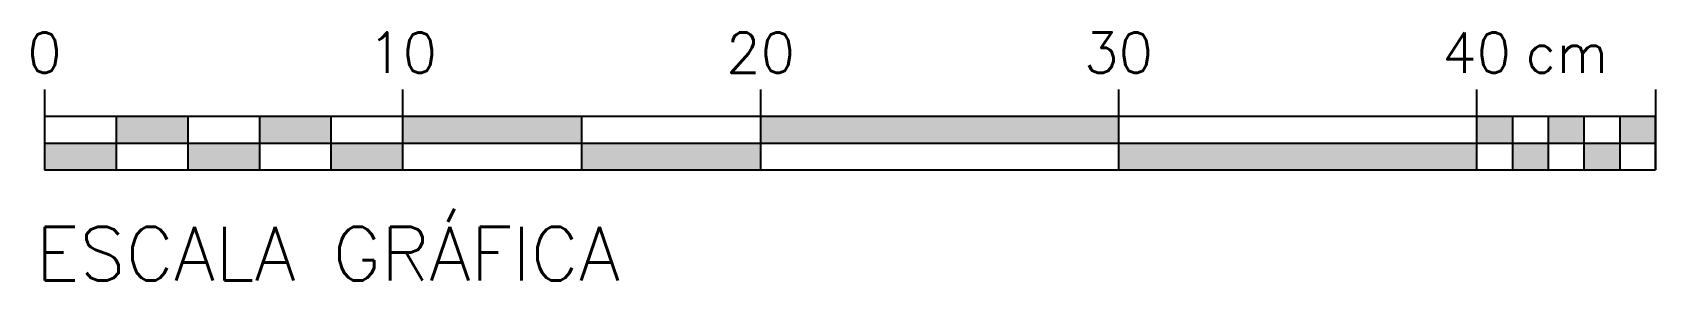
# Model space of a CAD drawing. Header units: millimetres. Extents: x 90.665 to 91.119, y 101.262 to 101.331.
import ezdxf
from ezdxf.enums import TextEntityAlignment as Align

# ---------------------------------------------------------------- set-up
doc = ezdxf.new("R2010")
doc.units = ezdxf.units.MM
doc.header["$LTSCALE"] = 0.02
doc.layers.add('escalas_gráficas', color=1, linetype='Continuous')
doc.styles.add('r60', font='romans.shx')
doc.styles.add('r80', font='romans.shx')

msp = doc.modelspace()

# ---------------------------------------------------------------- hatches: boundary and pattern name
at = {"layer": 'escalas_gráficas'}
h = msp.add_hatch(color=256, dxfattribs=at)
h.paths.add_polyline_path([(90.68855, 101.29261), (90.68855, 101.30011), (90.66855, 101.30011), (90.66855, 101.29261)])
h.paths.add_polyline_path([(90.68855, 101.30761), (90.68855, 101.30011), (90.70855, 101.30011), (90.70855, 101.30761)])
h.paths.add_polyline_path([(90.70855, 101.30011), (90.70855, 101.29261), (90.72855, 101.29261), (90.72855, 101.30011)])
h.paths.add_polyline_path([(90.72855, 101.30761), (90.72855, 101.30011), (90.74855, 101.30011), (90.74855, 101.30761)])
h.paths.add_polyline_path([(90.74855, 101.30011), (90.74855, 101.29261), (90.76855, 101.29261), (90.76855, 101.30011)])
h = msp.add_hatch(color=256, dxfattribs=at)
h.paths.add_polyline_path([(90.81855, 101.30761), (90.76855, 101.30761), (90.76855, 101.30011), (90.81855, 101.30011)])
h.paths.add_polyline_path([(90.86855, 101.30011), (90.81855, 101.30011), (90.81855, 101.29261), (90.86855, 101.29261)])
h.paths.add_polyline_path([(90.96855, 101.30761), (90.86855, 101.30761), (90.86855, 101.30011), (90.96855, 101.30011)])
h.paths.add_polyline_path([(91.06855, 101.30011), (90.96855, 101.30011), (90.96855, 101.29261), (91.06855, 101.29261)])
h.paths.add_polyline_path([(91.07855, 101.30761), (91.06855, 101.30761), (91.06855, 101.30011), (91.07855, 101.30011)])
h.paths.add_polyline_path([(91.08855, 101.30011), (91.07855, 101.30011), (91.07855, 101.29261), (91.08855, 101.29261)])
h.paths.add_polyline_path([(91.09855, 101.30761), (91.08855, 101.30761), (91.08855, 101.30011), (91.09855, 101.30011)])
h.paths.add_polyline_path([(91.10855, 101.30011), (91.09855, 101.30011), (91.09855, 101.29261), (91.10855, 101.29261)])
h.paths.add_polyline_path([(91.11855, 101.30761), (91.10855, 101.30761), (91.10855, 101.30011), (91.11855, 101.30011)])

# ---------------------------------------------------------------- linework, layer by layer
for p, q in [((90.66855, 101.31511), (90.66855, 101.30761)), ((90.76855, 101.31511), (90.76855, 101.30761)), ((90.86855, 101.31511), (90.86855, 101.30761)), ((90.96855, 101.31511), (90.96855, 101.30761)), ((91.06855, 101.31511), (91.06855, 101.30761)), ((91.11855, 101.31511), (91.11855, 101.30761)), ((90.66855, 101.30761), (91.11855, 101.30761)), ((90.66855, 101.30761), (90.66855, 101.29261)), ((90.68855, 101.30761), (90.68855, 101.29261)), ((90.70855, 101.30761), (90.70855, 101.29261)), ((90.72855, 101.30761), (90.72855, 101.29261)), ((90.74855, 101.30761), (90.74855, 101.29261)), ((90.76855, 101.30761), (90.76855, 101.29261)), ((90.81855, 101.30761), (90.81855, 101.29261)), ((90.86855, 101.30761), (90.86855, 101.29261)), ((90.96855, 101.30761), (90.96855, 101.29261)), ((91.06855, 101.30761), (91.06855, 101.29261)), ((91.07855, 101.30761), (91.07855, 101.29261)), ((91.08855, 101.30761), (91.08855, 101.29261)), ((91.09855, 101.30761), (91.09855, 101.29261)), ((91.10855, 101.30761), (91.10855, 101.29261)), ((91.11855, 101.30761), (91.11855, 101.29261)), ((91.11855, 101.29261), (91.11855, 101.30761)), ((90.66855, 101.30011), (91.11855, 101.30011)), ((90.66855, 101.29261), (91.11855, 101.29261))]:
    msp.add_line(p, q, dxfattribs=at)

# ---------------------------------------------------------------- texts
at = {"layer": 'escalas_gráficas', "color": 2, "style": 'r60'}
for s, p in [('0', (90.66855, 101.31978)), ('10', (90.76855, 101.31978)), ('20', (90.86855, 101.31978)), ('30', (90.96855, 101.31978)), ('40', (91.06855, 101.31978)), ('cm', (91.09377, 101.31978))]:
    msp.add_text(s, height=0.01125, dxfattribs=at).set_placement(p, align=Align.CENTER)
at = {"layer": 'escalas_gráficas', "color": 2, "style": 'r80'}
msp.add_text('ESCALA GRÁFICA', height=0.015, dxfattribs=at).set_placement((90.66609, 101.26171))

doc.saveas('drawing.dxf')
